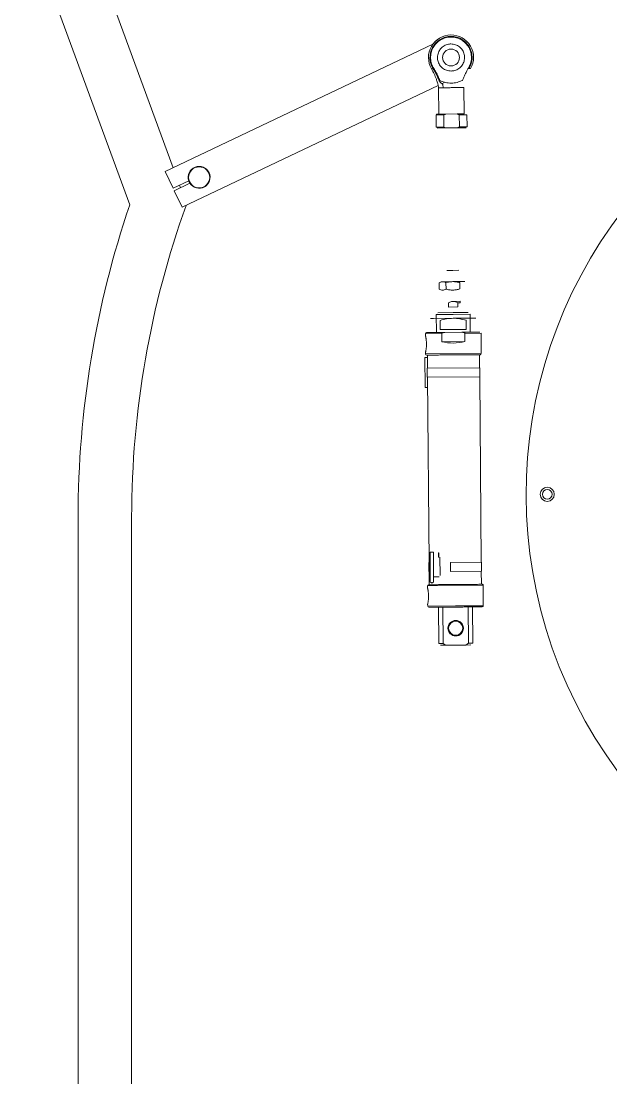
# Model space of a CAD drawing. Header units: millimetres. Extents: x 5343 to 29633, y -275 to 12336.
# Drawn here: x 17011 to 17430, y 3497 to 4247 of the extents above; entities that cross this region are included whole.
import ezdxf

# ---------------------------------------------------------------- set-up
doc = ezdxf.new("R2010")
doc.units = ezdxf.units.MM

msp = doc.modelspace()

# ---------------------------------------------------------------- linework, layer by layer
at = {"linetype": 'Continuous', "lineweight": 15}
for p, q in [((17088.13, 4116.46), (17011.08, 4326.11)), ((17059.52, 4304.49), (17118.99, 4142.65)), ((17113.37, 4139.98), (17303.28, 4230.36)), ((17307.19, 4201.21), (17125.4, 4114.69)), ((17310.31, 4201.78), (17308.58, 4203.42)), ((17311.82, 4203.42), (17309.66, 4202.39)), ((17310.6, 4199.55), (17310.31, 4201.78)), ((17307.38, 4199.67), (17307.53, 4180.85)), ((17325.58, 4181), (17325.43, 4199.67)), ((17306.23, 4180.84), (17305.56, 4180.16)), ((17305.56, 4180.16), (17311.02, 4180.2)), ((17305.56, 4180.16), (17305.63, 4171.61)), ((17306.23, 4180.84), (17312.51, 4180.89)), ((17311.08, 4171.65), (17311.02, 4180.2)), ((17312.51, 4180.89), (17320.6, 4180.96)), ((17320.65, 4180.96), (17325.58, 4181)), ((17322.11, 4180.29), (17327.56, 4180.34)), ((17322.11, 4180.29), (17322.17, 4171.74)), ((17327.63, 4171.79), (17327.56, 4180.34)), ((17305.63, 4171.61), (17311.08, 4171.65)), ((17312.59, 4170.99), (17306.31, 4170.94)), ((17311.23, 4171.58), (17310.64, 4170.97)), ((17320.68, 4171.06), (17312.59, 4170.99)), ((17326.96, 4171.11), (17320.68, 4171.06)), ((17322.64, 4171.07), (17322.03, 4171.67)), ((17322.17, 4171.74), (17327.63, 4171.79)), ((17118.96, 4128.24), (17113.37, 4139.98)), ((17130.08, 4133.53), (17118.96, 4128.24)), ((17129.85, 4133.42), (17130.25, 4132.42)), ((17119.82, 4126.43), (17130.94, 4131.72)), ((17125.4, 4114.69), (17119.82, 4126.43)), ((17123.5, 4130.4), (17124.19, 4128.51)), ((17130.25, 4132.42), (17130.71, 4131.62)), ((17317.46, 4069.92), (17313.23, 4069.89)), ((17321.69, 4069.96), (17317.46, 4069.92)), ((17307.75, 4056.6), (17307.72, 4061.08)), ((17310.16, 4061.86), (17309.02, 4061.85)), ((17317.52, 4061.92), (17310.16, 4061.86)), ((17312.62, 4061.12), (17312.66, 4056.64)), ((17324.88, 4061.98), (17317.52, 4061.92)), ((17322.44, 4061.2), (17322.47, 4056.72)), ((17326.02, 4061.99), (17324.88, 4061.98)), ((17314.35, 4043.89), (17314.33, 4046.89)), ((17320.99, 4043.95), (17314.35, 4043.89)), ((17322.64, 4047.96), (17317.64, 4047.92)), ((17322.65, 4046.96), (17320.96, 4046.95)), ((17320.96, 4046.95), (17320.99, 4043.95)), ((17303.88, 4035.81), (17301.74, 4035.79)), ((17317.74, 4035.92), (17303.88, 4035.81)), ((17317.71, 4038.69), (17305.71, 4038.6)), ((17305.71, 4038.6), (17305.82, 4025.82)), ((17317.7, 4039.92), (17306.93, 4039.83)), ((17328.48, 4040.01), (17317.7, 4039.92)), ((17329.71, 4038.79), (17317.71, 4038.69)), ((17331.59, 4036.03), (17317.74, 4035.92)), ((17329.82, 4026.02), (17329.71, 4038.79)), ((17333.74, 4036.05), (17331.59, 4036.03)), ((17308.51, 4034.42), (17308.56, 4027.85)), ((17327.04, 4028), (17308.56, 4027.85)), ((17326.98, 4034.57), (17327.04, 4028)), ((17309.59, 4025.06), (17298.07, 4024.96)), ((17298.07, 4024.96), (17298.09, 4023.54)), ((17309.63, 4019.29), (17309.59, 4025.06)), ((17311.74, 4025.87), (17323.89, 4025.97)), ((17337.57, 4025.28), (17326.06, 4025.19)), ((17326.06, 4025.19), (17326.11, 4019.43)), ((17337.69, 4010.88), (17337.57, 4025.28)), ((17326.11, 4019.43), (17309.63, 4019.29)), ((17299.46, 4008.07), (17297.7, 4008.05)), ((17297.7, 4008.05), (17297.88, 3986.76)), ((17298.18, 4011.98), (17298.19, 4010.56)), ((17337.69, 4010.88), (17298.19, 4010.56)), ((17317.95, 4009.92), (17299.45, 4009.77)), ((17299.45, 4009.77), (17299.52, 4000.45)), ((17336.45, 4010.07), (17317.95, 4009.92)), ((17336.52, 4000.75), (17336.45, 4010.07)), ((17336.72, 4000.75), (17299.32, 4000.45)), ((17299.32, 4000.45), (17299.38, 3994.1)), ((17336.77, 3994.4), (17336.72, 4000.75)), ((17299.38, 3994.1), (17336.77, 3994.4)), ((17299.58, 3994.1), (17300.65, 3862.45)), ((17337.65, 3862.75), (17336.57, 3994.4)), ((17297.88, 3986.76), (17299.64, 3986.77)), ((17051.53, 3381.12), (17051.53, 3894.65)), ((17089.53, 3894.65), (17089.53, 3381.12)), ((17303.71, 3869.8), (17301.3, 3869.78)), ((17301.3, 3869.78), (17301.42, 3855.62)), ((17303.71, 3869.8), (17303.88, 3848.51)), ((17307.34, 3866.33), (17307.32, 3869.53)), ((17307.32, 3869.53), (17307.49, 3869.53)), ((17307.64, 3866.33), (17307.34, 3866.33)), ((17307.64, 3866.33), (17307.61, 3869.12)), ((17308.45, 3853.34), (17308.34, 3866.34)), ((17300.45, 3862.45), (17300.5, 3856.1)), ((17300.76, 3862.45), (17300.45, 3862.45)), ((17300.5, 3856.1), (17300.81, 3856.1)), ((17300.7, 3856.1), (17300.78, 3846.78)), ((17300.76, 3862.45), (17301.36, 3862.46)), ((17300.81, 3856.1), (17300.76, 3862.45)), ((17300.81, 3856.1), (17301.42, 3856.11)), ((17301.42, 3855.62), (17301.43, 3854.14)), ((17337.85, 3862.76), (17315.77, 3862.58)), ((17315.77, 3862.58), (17315.82, 3856.23)), ((17315.82, 3856.23), (17337.9, 3856.41)), ((17337.77, 3847.08), (17337.7, 3856.4)), ((17337.9, 3856.41), (17337.85, 3862.76)), ((17301.31, 3852.28), (17301.45, 3852.28)), ((17301.43, 3854.14), (17301.48, 3848.49)), ((17303.85, 3852.3), (17306.18, 3852.32)), ((17306.18, 3852.32), (17307.46, 3852.33)), ((17307.46, 3852.33), (17307.75, 3852.33)), ((17299.53, 3845.97), (17339.03, 3846.29)), ((17299.53, 3845.97), (17299.54, 3844.55)), ((17300.78, 3846.78), (17319.28, 3846.93)), ((17319.28, 3846.93), (17337.77, 3847.08)), ((17339.15, 3831.89), (17339.03, 3846.29)), ((17299.64, 3832.98), (17299.65, 3831.57)), ((17299.65, 3831.57), (17319.4, 3831.73)), ((17307.41, 3830.83), (17307.62, 3805.06)), ((17310.67, 3805.08), (17310.46, 3830.86)), ((17319.4, 3831.73), (17339.15, 3831.89)), ((17328.35, 3831), (17328.56, 3805.23)), ((17331.61, 3805.25), (17331.41, 3831.03)), ((17307.62, 3805.06), (17310.67, 3805.08)), ((17312.41, 3803.87), (17308.85, 3803.84)), ((17312.41, 3803.87), (17310.67, 3805.08)), ((17326.84, 3803.99), (17312.41, 3803.87)), ((17328.56, 3805.23), (17326.84, 3803.99)), ((17326.84, 3803.99), (17330.4, 3804.02)), ((17328.56, 3805.23), (17331.61, 3805.25))]:
    msp.add_line(p, q, dxfattribs=at)
for centre, radius in [((17316.23, 4221.02), 6), ((17137.45, 4135.93), 7.5), ((17384.53, 3910.95), 5), ((17384.53, 3910.95), 3.4), ((17319.53, 3815.93), 5.5), ((17319.53, 3815.93), 5)]:
    msp.add_circle(centre, radius, dxfattribs=at)
for centre, radius, start, end in [((17316.23, 4221.02), 16, 90.46666, 210.46303), ((17316.23, 4221.02), 14.96, 90.46666, 212.79639), ((17316.23, 4221.02), 16, 330.4632, 90.46666), ((17699.53, 3910.95), 330, 130.07092, 0), ((17137.45, 4135.93), 7.75, 212.86598, 198.03863), ((17741.85, 3894.65), 690.32, 161.25746, 180), ((17741.85, 3894.65), 652.32, 160.15982, 180), ((17298.87, 4024.97), 0.8, 90.46666, 180.46666), ((17298.99, 4010.57), 0.8, 180.46666, 270.46666), ((17336.89, 4010.88), 0.8, 270.46666, 0.46666), ((17300.33, 3845.97), 0.8, 90.46666, 180.46666), ((17338.23, 3846.28), 0.8, 0.46666, 90.46666), ((17300.45, 3831.57), 0.8, 180.46666, 270.46666), ((17338.35, 3831.88), 0.8, 270.46666, 0.46666)]:
    msp.add_arc(centre, radius, start, end, dxfattribs=at)
for centre, major_axis, ratio, start_param, end_param in [((17317.79, 4029.72), (-19.75, -0.16), 0.57735, 1.140545, 2.001048), ((17306.61, 3869.82), (0.931, -0.916), 0.414214, 0.392699, 0.880846), ((17302.69, 3846.8), (1.58, -1.56), 0.414214, 1.963495, 2.748894), ((17302.69, 3846.8), (-1.56, -1.58), 0.414214, 3.534292, 4.31969)]:
    msp.add_ellipse(centre, major_axis=major_axis, ratio=ratio, start_param=start_param, end_param=end_param, dxfattribs=at)
for points, knots in [([(17304.05, 4213.17), (17303.46, 4214.26), (17302.24, 4216.5), (17301.58, 4220.39), (17301.94, 4224.38), (17303.38, 4228.08), (17305.66, 4231.16), (17308.61, 4233.54), (17312.15, 4235.11), (17316.11, 4235.7), (17320.08, 4235.18), (17323.64, 4233.66), (17326.63, 4231.34), (17328.96, 4228.29), (17330.46, 4224.61), (17330.89, 4220.63), (17330.29, 4216.73), (17329.11, 4214.47), (17328.54, 4213.37)], [0, 0, 0, 0, 0.05978, 0.123281, 0.188403, 0.252705, 0.31392, 0.372684, 0.435149, 0.499995, 0.564841, 0.627306, 0.68607, 0.747287, 0.811591, 0.876716, 0.940219, 1, 1, 1, 1]), ([(17316.15, 4230.63), (17317.23, 4230.53), (17319.39, 4230.34), (17322.28, 4228.71), (17324.49, 4226.28), (17325.77, 4223.25), (17325.97, 4219.97), (17325.07, 4216.8), (17323.17, 4214.11), (17320.5, 4212.21), (17318.05, 4211.5), (17315.57, 4211.35), (17313.06, 4211.75), (17310.17, 4213.32), (17307.96, 4215.76), (17306.69, 4218.79), (17306.49, 4222.08), (17307.39, 4225.24), (17309.28, 4227.93), (17311.96, 4229.83), (17314.4, 4230.56), (17315.81, 4230.62), (17316.15, 4230.63)], [0, 0, 0, 0, 0.053686, 0.107372, 0.161059, 0.214745, 0.268431, 0.322117, 0.375804, 0.42949, 0.483176, 0.5, 0.553686, 0.607372, 0.661059, 0.714745, 0.768431, 0.822117, 0.875804, 0.92949, 0.983176, 1, 1, 1, 1]), ([(17316.11, 4235.98), (17317.44, 4235.89), (17320.1, 4235.7), (17323.82, 4234.1), (17327.01, 4231.65), (17329.43, 4228.43), (17330.92, 4224.69), (17331.35, 4220.69), (17330.78, 4216.68), (17329.55, 4214.31), (17328.93, 4213.13)], [0, 0, 0, 0, 0.124999, 0.249999, 0.374998, 0.499998, 0.624998, 0.749999, 0.874999, 1, 1, 1, 1]), ([(17303.65, 4212.92), (17303.3, 4212.92), (17302.71, 4212.91), (17302.51, 4212.91), (17302.4, 4212.91), (17302.44, 4212.91), (17302.44, 4212.91)], [0, 0, 0, 0, 0.5016652, 0.8300633, 0.9993096, 1, 1, 1, 1]), ([(17302.44, 4212.91), (17303.05, 4211.76), (17304.32, 4209.38), (17305.65, 4206.07), (17306.59, 4203.26), (17307.19, 4201.25), (17307.32, 4200.03), (17307.38, 4199.52)], [0, 0, 0, 0, 0.272697, 0.56388, 0.743289, 0.893429, 1, 1, 1, 1]), ([(17307.92, 4204.48), (17307.49, 4205.45), (17306.61, 4207.43), (17305.23, 4210.27), (17304.16, 4212.07), (17303.65, 4212.92)], [0, 0, 0, 0, 0.335994, 0.686213, 1, 1, 1, 1]), ([(17308.31, 4204.64), (17307.88, 4205.62), (17307.01, 4207.63), (17305.63, 4210.5), (17304.55, 4212.32), (17304.05, 4213.17)], [0, 0, 0, 0, 0.334973, 0.689214, 1, 1, 1, 1]), ([(17328.54, 4213.37), (17328.18, 4212.76), (17327.38, 4211.38), (17326.34, 4209.23), (17325.32, 4206.98), (17324.72, 4205.51), (17324.41, 4204.77)], [0, 0, 0, 0, 0.223864, 0.499913, 0.749957, 1, 1, 1, 1]), ([(17328.93, 4213.13), (17329.28, 4213.13), (17329.86, 4213.13), (17330.11, 4213.13), (17330.18, 4213.13), (17329.97, 4213.13), (17329.28, 4213.13), (17328.93, 4213.13)], [0, 0, 0, 0, 0.251096, 0.415468, 0.50018, 0.750087, 1, 1, 1, 1]), ([(17308.58, 4203.42), (17308.45, 4203.58), (17308.2, 4203.89), (17308.01, 4204.28), (17307.92, 4204.48)], [0, 0, 0, 0, 0.501633, 1, 1, 1, 1]), ([(17310.6, 4199.55), (17310.13, 4199.55), (17309.17, 4199.54), (17308.16, 4199.53), (17307.52, 4199.53), (17307.31, 4199.52), (17307.52, 4199.53), (17308.16, 4199.53), (17309.17, 4199.54), (17310.13, 4199.55), (17310.6, 4199.55), (17310.6, 4199.55), (17310.6, 4199.55), (17310.6, 4199.55)], [0, 0, 0, 0, 0.125, 0.25, 0.375, 0.5, 0.625, 0.75, 0.875, 1, 1, 1, 1, 1, 1, 1]), ([(17311.02, 4180.2), (17311.26, 4180.33), (17311.75, 4180.57), (17312.26, 4180.78), (17312.51, 4180.89)], [0, 0, 0, 0, 0.4994819, 1, 1, 1, 1]), ([(17320.6, 4180.96), (17320.85, 4180.85), (17321.36, 4180.65), (17321.86, 4180.41), (17322.11, 4180.29)], [0, 0, 0, 0, 0.499424, 1, 1, 1, 1]), ([(17312.59, 4170.99), (17312.34, 4171.09), (17311.83, 4171.3), (17311.33, 4171.53), (17311.08, 4171.65)], [0, 0, 0, 0, 0.499424, 1, 1, 1, 1]), ([(17322.17, 4171.74), (17321.93, 4171.62), (17321.44, 4171.37), (17320.93, 4171.16), (17320.68, 4171.06)], [0, 0, 0, 0, 0.4994819, 1, 1, 1, 1]), ([(17310.16, 4061.86), (17309.75, 4061.82), (17308.92, 4061.74), (17308.12, 4061.3), (17307.72, 4061.08)], [0, 0, 0, 0, 0.494511, 1, 1, 1, 1]), ([(17312.62, 4061.12), (17312.22, 4061.33), (17311.41, 4061.75), (17310.58, 4061.82), (17310.16, 4061.86)], [0, 0, 0, 0, 0.495458, 1, 1, 1, 1]), ([(17312.62, 4061.12), (17313.42, 4061.34), (17315.02, 4061.78), (17316.69, 4061.87), (17317.52, 4061.92)], [0, 0, 0, 0, 0.495458, 1, 1, 1, 1]), ([(17317.52, 4061.92), (17318.35, 4061.89), (17320.01, 4061.83), (17321.62, 4061.41), (17322.44, 4061.2)], [0, 0, 0, 0, 0.4945107, 1, 1, 1, 1]), ([(17307.75, 4056.6), (17308.15, 4056.39), (17308.96, 4055.97), (17309.79, 4055.9), (17310.21, 4055.86)], [0, 0, 0, 0, 0.495458, 1, 1, 1, 1]), ([(17310.21, 4055.86), (17310.62, 4055.9), (17311.45, 4055.99), (17312.25, 4056.42), (17312.66, 4056.64)], [0, 0, 0, 0, 0.494511, 1, 1, 1, 1]), ([(17317.57, 4055.92), (17316.75, 4055.95), (17315.09, 4056.02), (17313.47, 4056.43), (17312.66, 4056.64)], [0, 0, 0, 0, 0.494511, 1, 1, 1, 1]), ([(17322.47, 4056.72), (17321.68, 4056.5), (17320.07, 4056.06), (17318.41, 4055.97), (17317.57, 4055.92)], [0, 0, 0, 0, 0.495458, 1, 1, 1, 1]), ([(17314.33, 4046.89), (17315.07, 4047.27), (17316.12, 4047.81), (17317.29, 4047.9), (17317.64, 4047.92)], [0, 0, 0, 0, 0.701105, 1, 1, 1, 1]), ([(17317.64, 4047.92), (17318.25, 4047.86), (17319.42, 4047.74), (17320.46, 4047.21), (17320.96, 4046.95)], [0, 0, 0, 0, 0.520717, 1, 1, 1, 1]), ([(17322.65, 4046.96), (17322.64, 4047.34), (17322.64, 4047.87), (17322.64, 4047.94), (17322.64, 4047.96)], [0, 0, 0, 0, 0.701105, 1, 1, 1, 1]), ([(17308.51, 4034.42), (17310.01, 4034.83), (17313.03, 4035.66), (17316.16, 4035.83), (17317.74, 4035.92)], [0, 0, 0, 0, 0.495458, 1, 1, 1, 1]), ([(17317.74, 4035.92), (17319.28, 4035.86), (17322.42, 4035.74), (17325.45, 4034.96), (17326.98, 4034.57)], [0, 0, 0, 0, 0.494511, 1, 1, 1, 1]), ([(17298.09, 4023.54), (17298.09, 4023.53), (17298.1, 4023.5), (17298.15, 4023.25), (17298.23, 4022.9), (17298.32, 4022.46), (17298.42, 4021.91), (17298.54, 4021.23), (17298.64, 4020.44), (17298.73, 4019.53), (17298.79, 4018.55), (17298.81, 4017.52), (17298.79, 4016.48), (17298.72, 4015.47), (17298.62, 4014.52), (17298.5, 4013.69), (17298.38, 4012.98), (17298.28, 4012.46), (17298.21, 4012.12), (17298.18, 4011.99), (17298.18, 4011.98), (17298.18, 4011.98)], [0, 0, 0, 0, 0.049585, 0.101123, 0.144325, 0.188554, 0.236488, 0.285518, 0.33962, 0.395049, 0.453846, 0.514254, 0.574687, 0.636877, 0.697136, 0.759293, 0.816792, 0.876422, 0.926997, 0.979512, 1, 1, 1, 1]), ([(17311.74, 4025.87), (17310.86, 4025.87), (17309.08, 4025.85), (17306.59, 4025.83), (17304.31, 4025.81), (17302.35, 4025.8), (17300.78, 4025.78), (17299.67, 4025.77), (17298.99, 4025.77), (17298.91, 4025.77), (17298.87, 4025.77)], [0, 0, 0, 0, 0.119686, 0.243814, 0.37109, 0.5, 0.62891, 0.756186, 0.880314, 1, 1, 1, 1]), ([(17309.59, 4025.06), (17309.59, 4025.1), (17309.6, 4025.19), (17309.69, 4025.34), (17309.92, 4025.53), (17310.37, 4025.72), (17311.01, 4025.85), (17311.5, 4025.86), (17311.74, 4025.87)], [0, 0, 0, 0, 0.049694, 0.111019, 0.209481, 0.407614, 0.699775, 1, 1, 1, 1]), ([(17336.77, 4026.08), (17336.77, 4026.08), (17336.84, 4026.08), (17336.59, 4026.08), (17335.98, 4026.07), (17334.85, 4026.06), (17333.28, 4026.05), (17331.32, 4026.03), (17329.04, 4026.01), (17326.56, 4025.99), (17324.77, 4025.98), (17323.89, 4025.97)], [0, 0, 0, 0, 0.0000225, 0.1197058, 0.2438306, 0.3711037, 0.5000112, 0.6289188, 0.7561918, 0.8803166, 1, 1, 1, 1]), ([(17323.89, 4025.97), (17324.44, 4025.96), (17325.08, 4025.94), (17325.73, 4025.64), (17325.92, 4025.5), (17326.03, 4025.36), (17326.06, 4025.25), (17326.06, 4025.2), (17326.06, 4025.19)], [0, 0, 0, 0, 0.659197, 0.765755, 0.872906, 0.931534, 0.990741, 1, 1, 1, 1]), ([(17299.54, 3844.55), (17299.55, 3844.53), (17299.56, 3844.5), (17299.61, 3844.26), (17299.69, 3843.91), (17299.78, 3843.47), (17299.88, 3842.91), (17299.99, 3842.23), (17300.1, 3841.44), (17300.19, 3840.54), (17300.25, 3839.56), (17300.27, 3838.53), (17300.25, 3837.48), (17300.18, 3836.48), (17300.08, 3835.53), (17299.96, 3834.69), (17299.84, 3833.99), (17299.74, 3833.47), (17299.67, 3833.13), (17299.64, 3833), (17299.64, 3832.99), (17299.64, 3832.98)], [0, 0, 0, 0, 0.049585, 0.101123, 0.144325, 0.188554, 0.236488, 0.285518, 0.33962, 0.395049, 0.453846, 0.514254, 0.574687, 0.636877, 0.697136, 0.759293, 0.816792, 0.876422, 0.926997, 0.979512, 1, 1, 1, 1]), ([(17300.49, 3830.77), (17300.51, 3830.77), (17300.54, 3830.78), (17301.15, 3830.78), (17302.18, 3830.79), (17303.67, 3830.8), (17305.62, 3830.82), (17307.98, 3830.84), (17310.64, 3830.86), (17313.51, 3830.88), (17316.46, 3830.9), (17318.43, 3830.92), (17319.41, 3830.93)], [0, 0, 0, 0, 0.082199, 0.180027, 0.277854, 0.379577, 0.484073, 0.590013, 0.695953, 0.800449, 0.902172, 1, 1, 1, 1]), ([(17319.41, 3830.93), (17320.56, 3830.94), (17322.94, 3830.96), (17326.47, 3830.99), (17329.87, 3831.01), (17332.9, 3831.04), (17335.36, 3831.06), (17337.11, 3831.07), (17338.17, 3831.08), (17338.29, 3831.08), (17338.35, 3831.08)], [0, 0, 0, 0, 0.116516, 0.2400113, 0.3686408, 0.5, 0.6313592, 0.7599887, 0.883484, 1, 1, 1, 1])]:
    msp.add_open_spline(points, degree=3, knots=knots, dxfattribs=at)
for points in [[(17304.05, 4213.17), (17304, 4213.15), (17303.92, 4213.09), (17303.8, 4213.02), (17303.71, 4212.95), (17303.67, 4212.93), (17303.65, 4212.92)], [(17328.93, 4213.13), (17328.91, 4213.14), (17328.88, 4213.16), (17328.78, 4213.22), (17328.67, 4213.29), (17328.58, 4213.35), (17328.54, 4213.37)], [(17308.31, 4204.64), (17309.6, 4204.11), (17312.19, 4203.04), (17314.98, 4202.9), (17316.38, 4202.83)], [(17316.38, 4202.83), (17317.77, 4202.92), (17320.56, 4203.11), (17323.13, 4204.22), (17324.41, 4204.77)], [(17316.4, 4199.6), (17315.34, 4199.59), (17313.22, 4199.57), (17311.48, 4199.56), (17310.6, 4199.55)], [(17322.2, 4199.64), (17321.33, 4199.64), (17319.58, 4199.62), (17317.46, 4199.61), (17316.4, 4199.6)], [(17325.43, 4199.67), (17325.39, 4199.67), (17325.3, 4199.67), (17324.64, 4199.66), (17323.63, 4199.66), (17322.68, 4199.65), (17322.2, 4199.64)], [(17317.95, 4009.92), (17316.71, 4009.91), (17314.23, 4009.89), (17310.65, 4009.86), (17307.35, 4009.84), (17304.46, 4009.81), (17302.09, 4009.79), (17300.34, 4009.78), (17299.21, 4009.77), (17299.07, 4009.77), (17299, 4009.77)], [(17336.9, 4010.08), (17336.83, 4010.08), (17336.69, 4010.08), (17335.56, 4010.07), (17333.81, 4010.05), (17331.43, 4010.03), (17328.54, 4010.01), (17325.25, 4009.98), (17321.67, 4009.95), (17319.19, 4009.93), (17317.95, 4009.92)], [(17300.33, 3846.77), (17300.4, 3846.77), (17300.54, 3846.78), (17301.66, 3846.78), (17303.42, 3846.8), (17305.79, 3846.82), (17308.68, 3846.84), (17311.98, 3846.87), (17315.55, 3846.9), (17318.03, 3846.92), (17319.28, 3846.93)], [(17319.28, 3846.93), (17320.52, 3846.94), (17323, 3846.96), (17326.57, 3846.99), (17329.87, 3847.01), (17332.76, 3847.04), (17335.13, 3847.06), (17336.89, 3847.07), (17338.01, 3847.08), (17338.15, 3847.08), (17338.22, 3847.08)]]:
    msp.add_open_spline(points, degree=3, dxfattribs=at)

doc.saveas('drawing.dxf')
